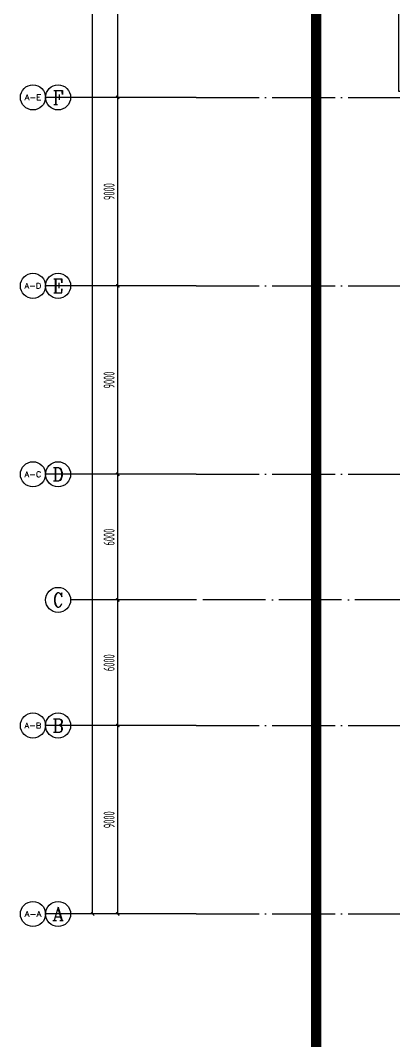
# Model space of a CAD drawing. Extents: x -473190 to 2138458, y -81875 to 2633646.
# Drawn here: x -103606 to -85780, y -52236 to -3513 of the extents above; entities that cross this region are included whole.
import ezdxf
from ezdxf.enums import TextEntityAlignment as Align

# ---------------------------------------------------------------- set-up
doc = ezdxf.new("R2010")
doc.units = 0
doc.header["$LTSCALE"] = 1000
for name, pattern in [('ACAD_ISO05W100', [34, 24, -3, 0.5, -3, 0.5, -3]), ('DASH', [0.35, 0.25, -0.1]), ('DOTE', [2.42, 2, -0.2, 0.02, -0.2])]:
    doc.linetypes.add(name, pattern=pattern)
for name, color, linetype in [('A-REDLINE', 1, 'ACAD_ISO05W100'), ('A-SPACE_SHAR', 4, 'Continuous'), ('AXIS', 3, 'Continuous'), ('AXIS_TEXT', 7, 'Continuous'), ('DOTE', 1, 'DOTE'), ('雨棚投影', 147, 'Continuous')]:
    doc.layers.add(name, color=color, linetype=linetype)
doc.styles.add('_TCH_AXIS', font='COMPLEX', dxfattribs={"bigfont": 'GBCBIG'})
doc.styles.add('_TCH_DIM_T3', font='tssdeng.shx', dxfattribs={"width": 0.564706, "bigfont": '@@@tssdchn.shx'})
doc.styles.add('COMPLEX', font='COMPLEX.shx', dxfattribs={"width": 0.65})
doc.dimstyles.new('_TCH_ARCH&&150', dxfattribs={"dimtxt": 525, "dimasz": 150, "dimexe": 375, "dimexo": 450, "dimgap": 150, "dimtad": 1, "dimdec": 0, "dimzin": 0, "dimdsep": 46, "dimtxsty": '_TCH_DIM_T3', "dimblk": 'ARCHTICK', "dimcen": 0.09, "dimclrt": 7, "dimazin": 2, "dimtfac": 1, "dimtdec": 0, "dimtix": 1, "dimtmove": 2, "dimatfit": 3, "dimfxl": 0, "dimtolj": 1, "dimtzin": 0, "dimarcsym": 0})

# ---------------------------------------------------------------- blocks, each defined once
blk = doc.blocks.new('_AXISO')
blk.add_circle((0, 0), 0.5)
at = {"layer": 'AXIS_TEXT', "style": 'COMPLEX', "width": 1.041667}
blk.add_attdef('A', text='', height=0.56, dxfattribs=at).set_placement((-0.25, -0.28), (0.25, -0.28), align=Align.FIT)
blk = doc.blocks.new('_ArchTick')
at = {"color": 0, "linetype": 'ByBlock', "const_width": 0.4}
blk.add_lwpolyline([(-0.5, -0.5), (0.5, 0.5)], dxfattribs=at)
blk = doc.blocks.new('*D5322')
at = {"layer": 'AXIS', "color": 0, "lineweight": -2, "transparency": 16777216}
for p, q in [((-298298, -3257), (-303173, -3257)), ((-302798, -204257), (-302798, -3257)), ((-298298, -204257), (-303173, -204257))]:
    blk.add_line(p, q, dxfattribs=at)
at = {"layer": 'Defpoints', "color": 0, "transparency": 16777216}
for p in [(-302798, -3257), (-297848, -3257), (-297848, -204257)]:
    blk.add_point(p, dxfattribs=at)
at = {"layer": 'AXIS', "color": 0, "lineweight": -2, "transparency": 16777216, "xscale": 150, "yscale": 150, "zscale": 150}
for p, rotation in [((-302798, -3257), 90), ((-302798, -204257), 270)]:
    blk.add_blockref('_ArchTick', p, dxfattribs=dict(at, rotation=rotation))
at = {"layer": 'AXIS', "color": 7, "transparency": 16777216, "insert": (-303211, -103757), "char_height": 525, "attachment_point": 5, "rotation": 90, "style": '_TCH_DIM_T3'}
blk.add_mtext('\\A1;201000', dxfattribs=at)
blk = doc.blocks.new('*D5323')
at = {"layer": 'AXIS', "color": 0, "lineweight": -2, "transparency": 16777216}
for p, q in [((-298298, -195257), (-301973, -195257)), ((-301598, -204257), (-301598, -195257)), ((-298298, -204257), (-301973, -204257))]:
    blk.add_line(p, q, dxfattribs=at)
at = {"layer": 'Defpoints', "color": 0, "transparency": 16777216}
for p in [(-301598, -195257), (-297848, -195257), (-297848, -204257)]:
    blk.add_point(p, dxfattribs=at)
at = {"layer": 'AXIS', "color": 0, "lineweight": -2, "transparency": 16777216, "xscale": 150, "yscale": 150, "zscale": 150}
for p, rotation in [((-301598, -195257), 90), ((-301598, -204257), 270)]:
    blk.add_blockref('_ArchTick', p, dxfattribs=dict(at, rotation=rotation))
at = {"layer": 'AXIS', "color": 7, "transparency": 16777216, "insert": (-302011, -199757), "char_height": 525, "attachment_point": 5, "rotation": 90, "style": '_TCH_DIM_T3'}
blk.add_mtext('\\A1;9000', dxfattribs=at)
blk = doc.blocks.new('*D5324')
at = {"layer": 'AXIS', "color": 0, "lineweight": -2, "transparency": 16777216}
for p, q in [((-298298, -189257), (-301973, -189257)), ((-301598, -195257), (-301598, -189257)), ((-298298, -195257), (-301973, -195257))]:
    blk.add_line(p, q, dxfattribs=at)
at = {"layer": 'Defpoints', "color": 0, "transparency": 16777216}
for p in [(-301598, -189257), (-297848, -189257), (-297848, -195257)]:
    blk.add_point(p, dxfattribs=at)
at = {"layer": 'AXIS', "color": 0, "lineweight": -2, "transparency": 16777216, "xscale": 150, "yscale": 150, "zscale": 150}
for p, rotation in [((-301598, -189257), 90), ((-301598, -195257), 270)]:
    blk.add_blockref('_ArchTick', p, dxfattribs=dict(at, rotation=rotation))
at = {"layer": 'AXIS', "color": 7, "transparency": 16777216, "insert": (-302011, -192257), "char_height": 525, "attachment_point": 5, "rotation": 90, "style": '_TCH_DIM_T3'}
blk.add_mtext('\\A1;6000', dxfattribs=at)
blk = doc.blocks.new('*D5325')
at = {"layer": 'AXIS', "color": 0, "lineweight": -2, "transparency": 16777216}
for p, q in [((-298298, -183257), (-301973, -183257)), ((-301598, -189257), (-301598, -183257)), ((-298298, -189257), (-301973, -189257))]:
    blk.add_line(p, q, dxfattribs=at)
at = {"layer": 'Defpoints', "color": 0, "transparency": 16777216}
for p in [(-301598, -183257), (-297848, -183257), (-297848, -189257)]:
    blk.add_point(p, dxfattribs=at)
at = {"layer": 'AXIS', "color": 0, "lineweight": -2, "transparency": 16777216, "xscale": 150, "yscale": 150, "zscale": 150}
for p, rotation in [((-301598, -183257), 90), ((-301598, -189257), 270)]:
    blk.add_blockref('_ArchTick', p, dxfattribs=dict(at, rotation=rotation))
at = {"layer": 'AXIS', "color": 7, "transparency": 16777216, "insert": (-302011, -186257), "char_height": 525, "attachment_point": 5, "rotation": 90, "style": '_TCH_DIM_T3'}
blk.add_mtext('\\A1;6000', dxfattribs=at)
blk = doc.blocks.new('*D5326')
at = {"layer": 'AXIS', "color": 0, "lineweight": -2, "transparency": 16777216}
for p, q in [((-298298, -174257), (-301973, -174257)), ((-301598, -183257), (-301598, -174257)), ((-298298, -183257), (-301973, -183257))]:
    blk.add_line(p, q, dxfattribs=at)
at = {"layer": 'Defpoints', "color": 0, "transparency": 16777216}
for p in [(-301598, -174257), (-297848, -174257), (-297848, -183257)]:
    blk.add_point(p, dxfattribs=at)
at = {"layer": 'AXIS', "color": 0, "lineweight": -2, "transparency": 16777216, "xscale": 150, "yscale": 150, "zscale": 150}
for p, rotation in [((-301598, -174257), 90), ((-301598, -183257), 270)]:
    blk.add_blockref('_ArchTick', p, dxfattribs=dict(at, rotation=rotation))
at = {"layer": 'AXIS', "color": 7, "transparency": 16777216, "insert": (-302011, -178757), "char_height": 525, "attachment_point": 5, "rotation": 90, "style": '_TCH_DIM_T3'}
blk.add_mtext('\\A1;9000', dxfattribs=at)
blk = doc.blocks.new('*D5327')
at = {"layer": 'AXIS', "color": 0, "lineweight": -2, "transparency": 16777216}
for p, q in [((-298298, -165257), (-301973, -165257)), ((-301598, -174257), (-301598, -165257)), ((-298298, -174257), (-301973, -174257))]:
    blk.add_line(p, q, dxfattribs=at)
at = {"layer": 'Defpoints', "color": 0, "transparency": 16777216}
for p in [(-301598, -165257), (-297848, -165257), (-297848, -174257)]:
    blk.add_point(p, dxfattribs=at)
at = {"layer": 'AXIS', "color": 0, "lineweight": -2, "transparency": 16777216, "xscale": 150, "yscale": 150, "zscale": 150}
for p, rotation in [((-301598, -165257), 90), ((-301598, -174257), 270)]:
    blk.add_blockref('_ArchTick', p, dxfattribs=dict(at, rotation=rotation))
at = {"layer": 'AXIS', "color": 7, "transparency": 16777216, "insert": (-302011, -169757), "char_height": 525, "attachment_point": 5, "rotation": 90, "style": '_TCH_DIM_T3'}
blk.add_mtext('\\A1;9000', dxfattribs=at)
blk = doc.blocks.new('*D5328')
at = {"layer": 'AXIS', "color": 0, "lineweight": -2, "transparency": 16777216}
for p, q in [((-298298, -156257), (-301973, -156257)), ((-301598, -165257), (-301598, -156257)), ((-298298, -165257), (-301973, -165257))]:
    blk.add_line(p, q, dxfattribs=at)
at = {"layer": 'Defpoints', "color": 0, "transparency": 16777216}
for p in [(-301598, -156257), (-297848, -156257), (-297848, -165257)]:
    blk.add_point(p, dxfattribs=at)
at = {"layer": 'AXIS', "color": 0, "lineweight": -2, "transparency": 16777216, "xscale": 150, "yscale": 150, "zscale": 150}
for p, rotation in [((-301598, -156257), 90), ((-301598, -165257), 270)]:
    blk.add_blockref('_ArchTick', p, dxfattribs=dict(at, rotation=rotation))
at = {"layer": 'AXIS', "color": 7, "transparency": 16777216, "insert": (-302011, -160757), "char_height": 525, "attachment_point": 5, "rotation": 90, "style": '_TCH_DIM_T3'}
blk.add_mtext('\\A1;9000', dxfattribs=at)
blk = doc.blocks.new('*D5409')
at = {"layer": 'AXIS', "color": 0, "lineweight": -2, "transparency": 16777216}
for p, q in [((-298298, 4193), (-303173, 4193)), ((-302798, -204257), (-302798, 4193)), ((-298298, -204257), (-303173, -204257))]:
    blk.add_line(p, q, dxfattribs=at)
at = {"layer": 'Defpoints', "color": 0, "transparency": 16777216}
for p in [(-302798, 4193), (-297848, 4193), (-297848, -204257)]:
    blk.add_point(p, dxfattribs=at)
at = {"layer": 'AXIS', "color": 0, "lineweight": -2, "transparency": 16777216, "xscale": 150, "yscale": 150, "zscale": 150}
for p, rotation in [((-302798, 4193), 90), ((-302798, -204257), 270)]:
    blk.add_blockref('_ArchTick', p, dxfattribs=dict(at, rotation=rotation))
at = {"layer": 'AXIS', "color": 7, "transparency": 16777216, "insert": (-303211, -100032), "char_height": 525, "attachment_point": 5, "rotation": 90, "style": '_TCH_DIM_T3'}
blk.add_mtext('\\A1;208450', dxfattribs=at)
blk = doc.blocks.new('*D5410')
at = {"layer": 'AXIS', "color": 0, "lineweight": -2, "transparency": 16777216}
for p, q in [((-298298, -195257), (-301973, -195257)), ((-301598, -204257), (-301598, -195257)), ((-298298, -204257), (-301973, -204257))]:
    blk.add_line(p, q, dxfattribs=at)
at = {"layer": 'Defpoints', "color": 0, "transparency": 16777216}
for p in [(-301598, -195257), (-297848, -195257), (-297848, -204257)]:
    blk.add_point(p, dxfattribs=at)
at = {"layer": 'AXIS', "color": 0, "lineweight": -2, "transparency": 16777216, "xscale": 150, "yscale": 150, "zscale": 150}
for p, rotation in [((-301598, -195257), 90), ((-301598, -204257), 270)]:
    blk.add_blockref('_ArchTick', p, dxfattribs=dict(at, rotation=rotation))
at = {"layer": 'AXIS', "color": 7, "transparency": 16777216, "insert": (-302011, -199757), "char_height": 525, "attachment_point": 5, "rotation": 90, "style": '_TCH_DIM_T3'}
blk.add_mtext('\\A1;9000', dxfattribs=at)
blk = doc.blocks.new('*D5411')
at = {"layer": 'AXIS', "color": 0, "lineweight": -2, "transparency": 16777216}
for p, q in [((-298298, -189257), (-301973, -189257)), ((-301598, -195257), (-301598, -189257)), ((-298298, -195257), (-301973, -195257))]:
    blk.add_line(p, q, dxfattribs=at)
at = {"layer": 'Defpoints', "color": 0, "transparency": 16777216}
for p in [(-301598, -189257), (-297848, -189257), (-297848, -195257)]:
    blk.add_point(p, dxfattribs=at)
at = {"layer": 'AXIS', "color": 0, "lineweight": -2, "transparency": 16777216, "xscale": 150, "yscale": 150, "zscale": 150}
for p, rotation in [((-301598, -189257), 90), ((-301598, -195257), 270)]:
    blk.add_blockref('_ArchTick', p, dxfattribs=dict(at, rotation=rotation))
at = {"layer": 'AXIS', "color": 7, "transparency": 16777216, "insert": (-302011, -192257), "char_height": 525, "attachment_point": 5, "rotation": 90, "style": '_TCH_DIM_T3'}
blk.add_mtext('\\A1;6000', dxfattribs=at)
blk = doc.blocks.new('*D5412')
at = {"layer": 'AXIS', "color": 0, "lineweight": -2, "transparency": 16777216}
for p, q in [((-298298, -183257), (-301973, -183257)), ((-301598, -189257), (-301598, -183257)), ((-298298, -189257), (-301973, -189257))]:
    blk.add_line(p, q, dxfattribs=at)
at = {"layer": 'Defpoints', "color": 0, "transparency": 16777216}
for p in [(-301598, -183257), (-297848, -183257), (-297848, -189257)]:
    blk.add_point(p, dxfattribs=at)
at = {"layer": 'AXIS', "color": 0, "lineweight": -2, "transparency": 16777216, "xscale": 150, "yscale": 150, "zscale": 150}
for p, rotation in [((-301598, -183257), 90), ((-301598, -189257), 270)]:
    blk.add_blockref('_ArchTick', p, dxfattribs=dict(at, rotation=rotation))
at = {"layer": 'AXIS', "color": 7, "transparency": 16777216, "insert": (-302011, -186257), "char_height": 525, "attachment_point": 5, "rotation": 90, "style": '_TCH_DIM_T3'}
blk.add_mtext('\\A1;6000', dxfattribs=at)
blk = doc.blocks.new('*D5413')
at = {"layer": 'AXIS', "color": 0, "lineweight": -2, "transparency": 16777216}
for p, q in [((-298298, -174257), (-301973, -174257)), ((-301598, -183257), (-301598, -174257)), ((-298298, -183257), (-301973, -183257))]:
    blk.add_line(p, q, dxfattribs=at)
at = {"layer": 'Defpoints', "color": 0, "transparency": 16777216}
for p in [(-301598, -174257), (-297848, -174257), (-297848, -183257)]:
    blk.add_point(p, dxfattribs=at)
at = {"layer": 'AXIS', "color": 0, "lineweight": -2, "transparency": 16777216, "xscale": 150, "yscale": 150, "zscale": 150}
for p, rotation in [((-301598, -174257), 90), ((-301598, -183257), 270)]:
    blk.add_blockref('_ArchTick', p, dxfattribs=dict(at, rotation=rotation))
at = {"layer": 'AXIS', "color": 7, "transparency": 16777216, "insert": (-302011, -178757), "char_height": 525, "attachment_point": 5, "rotation": 90, "style": '_TCH_DIM_T3'}
blk.add_mtext('\\A1;9000', dxfattribs=at)
blk = doc.blocks.new('*D5414')
at = {"layer": 'AXIS', "color": 0, "lineweight": -2, "transparency": 16777216}
for p, q in [((-298298, -165257), (-301973, -165257)), ((-301598, -174257), (-301598, -165257)), ((-298298, -174257), (-301973, -174257))]:
    blk.add_line(p, q, dxfattribs=at)
at = {"layer": 'Defpoints', "color": 0, "transparency": 16777216}
for p in [(-301598, -165257), (-297848, -165257), (-297848, -174257)]:
    blk.add_point(p, dxfattribs=at)
at = {"layer": 'AXIS', "color": 0, "lineweight": -2, "transparency": 16777216, "xscale": 150, "yscale": 150, "zscale": 150}
for p, rotation in [((-301598, -165257), 90), ((-301598, -174257), 270)]:
    blk.add_blockref('_ArchTick', p, dxfattribs=dict(at, rotation=rotation))
at = {"layer": 'AXIS', "color": 7, "transparency": 16777216, "insert": (-302011, -169757), "char_height": 525, "attachment_point": 5, "rotation": 90, "style": '_TCH_DIM_T3'}
blk.add_mtext('\\A1;9000', dxfattribs=at)
blk = doc.blocks.new('*D5415')
at = {"layer": 'AXIS', "color": 0, "lineweight": -2, "transparency": 16777216}
for p, q in [((-298298, -156257), (-301973, -156257)), ((-301598, -165257), (-301598, -156257)), ((-298298, -165257), (-301973, -165257))]:
    blk.add_line(p, q, dxfattribs=at)
at = {"layer": 'Defpoints', "color": 0, "transparency": 16777216}
for p in [(-301598, -156257), (-297848, -156257), (-297848, -165257)]:
    blk.add_point(p, dxfattribs=at)
at = {"layer": 'AXIS', "color": 0, "lineweight": -2, "transparency": 16777216, "xscale": 150, "yscale": 150, "zscale": 150}
for p, rotation in [((-301598, -156257), 90), ((-301598, -165257), 270)]:
    blk.add_blockref('_ArchTick', p, dxfattribs=dict(at, rotation=rotation))
at = {"layer": 'AXIS', "color": 7, "transparency": 16777216, "insert": (-302011, -160757), "char_height": 525, "attachment_point": 5, "rotation": 90, "style": '_TCH_DIM_T3'}
blk.add_mtext('\\A1;9000', dxfattribs=at)
blk = doc.blocks.new('A$C24876B27')
at = {"layer": 'A-SPACE_SHAR'}
for p, q in [((0.412, 17.195), (-7.112, 4.081)), ((7.611, 13.064), (0.412, 17.195)), ((0.672, 17.045), (-6.852, 3.931)), ((-3.513, 2.015), (4.011, 15.129)), ((7.351, 13.213), (-0.173, 0.1)), ((7.611, 13.064), (0.087, -0.05)), ((-7.112, 4.081), (0.087, -0.05))]:
    blk.add_line(p, q, dxfattribs=at)
for points in [[(0.239, 16.292), (1.446, 16.601)], [(-0.258, 15.424), (2.336, 16.09)], [(-0.756, 14.557), (3.227, 15.579)], [(-1.254, 13.689), (3.952, 15.026), (5.425, 9.858)], [(4.796, 14.679), (5.923, 10.725)], [(-1.751, 12.822), (3.454, 14.159), (4.927, 8.99)], [(5.686, 14.168), (6.42, 11.592)], [(6.577, 13.657), (6.918, 12.46)], [(-2.249, 11.955), (2.957, 13.291), (4.43, 8.123)], [(-2.747, 11.087), (2.459, 12.424), (3.932, 7.255)], [(-3.244, 10.22), (1.961, 11.557), (3.435, 6.388)], [(-3.742, 9.353), (1.464, 10.689), (2.937, 5.521)], [(-4.24, 8.485), (0.966, 9.822), (2.439, 4.653)], [(-4.737, 7.618), (0.468, 8.955), (1.942, 3.786)], [(-5.235, 6.75), (-0.029, 8.087), (1.444, 2.918)], [(-5.733, 5.883), (-0.527, 7.22), (0.946, 2.051)], [(-6.23, 5.016), (-1.025, 6.352), (0.449, 1.184)], [(-6.728, 4.148), (-1.522, 5.485), (-0.049, 0.316)], [(-6.202, 3.558), (-2.02, 4.618), (-0.824, 0.473)], [(-5.334, 3.061), (-2.518, 3.75), (-1.691, 0.97)], [(-4.467, 2.563), (-3.015, 2.883), (-2.559, 1.468)]]:
    blk.add_lwpolyline(points, dxfattribs=at)
blk = doc.blocks.new('A$C4F5A101F')
at = {"layer": 'AXIS'}
for p, q in [((-297848.4, -165257.4), (-305048.4, -165257.4)), ((-297848.4, -165257.4), (-303848.4, -165257.4)), ((-297848.4, -174257.4), (-305048.4, -174257.4)), ((-297848.4, -174257.4), (-303848.4, -174257.4)), ((-297848.4, -183257.4), (-305048.4, -183257.4)), ((-297848.4, -183257.4), (-303848.4, -183257.4)), ((-297848.4, -189257.4), (-303848.4, -189257.4)), ((-297848.4, -195257.4), (-305048.4, -195257.4)), ((-297848.4, -195257.4), (-303848.4, -195257.4)), ((-297848.4, -204257.4), (-305048.4, -204257.4)), ((-297848.4, -204257.4), (-303848.4, -204257.4))]:
    blk.add_line(p, q, dxfattribs=at)
at = {"layer": 'DOTE', "color": 16, "linetype": 'DOTE', "ltscale": 1.5}
for p, q in [((-297848.4, -165257.4), (-173939.7, -165257.4)), ((-297848.4, -174257.4), (-173939.7, -174257.4)), ((-297848.4, -183257.4), (-173939.7, -183257.4)), ((-297848.4, -195257.4), (-173939.7, -195257.4)), ((-297848.4, -204257.4), (-173939.7, -204257.4))]:
    blk.add_line(p, q, dxfattribs=at)
at = {"layer": 'DOTE', "color": 127, "linetype": 'DOTE', "ltscale": 1.5}
blk.add_line((-167489.7, -189257.4), (-297848.4, -189257.4), dxfattribs=at)
at = {"layer": 'AXIS'}
ref = blk.add_blockref('_AXISO', (-305648.4, -165257.4), dxfattribs=dict(at, xscale=1200, yscale=1200, zscale=1200))
ref.add_attrib('A', 'A-E', dxfattribs={"layer": 'AXIS_TEXT', "height": 265.63, "style": '_TCH_AXIS'}).set_placement((-306046.8, -165390.2), (-305249.9, -165390.2), align=Align.FIT)
ref = blk.add_blockref('_AXISO', (-304448.4, -165257.4), dxfattribs=dict(at, xscale=1200, yscale=1200, zscale=1200))
ref.add_attrib('A', 'F', dxfattribs={"layer": 'AXIS_TEXT', "height": 668.2, "style": '_TCH_AXIS'}).set_placement((-304702.9, -165591.5), (-304193.8, -165591.5), align=Align.FIT)
ref = blk.add_blockref('_AXISO', (-305648.4, -174257.4), dxfattribs=dict(at, xscale=1200, yscale=1200, zscale=1200))
ref.add_attrib('A', 'A-D', dxfattribs={"layer": 'AXIS_TEXT', "height": 261.89, "style": '_TCH_AXIS'}).set_placement((-306047.4, -174388.3), (-305249.3, -174388.3), align=Align.FIT)
ref = blk.add_blockref('_AXISO', (-304448.4, -174257.4), dxfattribs=dict(at, xscale=1200, yscale=1200, zscale=1200))
ref.add_attrib('A', 'E', dxfattribs={"layer": 'AXIS_TEXT', "height": 668.2, "style": '_TCH_AXIS'}).set_placement((-304702.9, -174591.5), (-304193.8, -174591.5), align=Align.FIT)
ref = blk.add_blockref('_AXISO', (-305648.4, -183257.4), dxfattribs=dict(at, xscale=1200, yscale=1200, zscale=1200))
ref.add_attrib('A', 'A-C', dxfattribs={"layer": 'AXIS_TEXT', "height": 269.48, "style": '_TCH_AXIS'}).set_placement((-306046.2, -183392.1), (-305250.6, -183392.1), align=Align.FIT)
ref = blk.add_blockref('_AXISO', (-304448.4, -183257.4), dxfattribs=dict(at, xscale=1200, yscale=1200, zscale=1200))
ref.add_attrib('A', 'D', dxfattribs={"layer": 'AXIS_TEXT', "height": 652.9, "style": '_TCH_AXIS'}).set_placement((-304712.6, -183583.8), (-304184.1, -183583.8), align=Align.FIT)
ref = blk.add_blockref('_AXISO', (-304448.4, -189257.4), dxfattribs=dict(at, xscale=1200, yscale=1200, zscale=1200))
ref.add_attrib('A', 'C', dxfattribs={"layer": 'AXIS_TEXT', "height": 683.5, "style": '_TCH_AXIS'}).set_placement((-304692.5, -189599.2), (-304204.3, -189599.2), align=Align.FIT)
ref = blk.add_blockref('_AXISO', (-305648.4, -195257.4), dxfattribs=dict(at, xscale=1200, yscale=1200, zscale=1200))
ref.add_attrib('A', 'A-B', dxfattribs={"layer": 'AXIS_TEXT', "height": 261.89, "style": '_TCH_AXIS'}).set_placement((-306047.4, -195388.3), (-305249.3, -195388.3), align=Align.FIT)
ref = blk.add_blockref('_AXISO', (-304448.4, -195257.4), dxfattribs=dict(at, xscale=1200, yscale=1200, zscale=1200))
ref.add_attrib('A', 'B', dxfattribs={"layer": 'AXIS_TEXT', "height": 652.9, "style": '_TCH_AXIS'}).set_placement((-304712.6, -195583.8), (-304184.1, -195583.8), align=Align.FIT)
ref = blk.add_blockref('_AXISO', (-305648.4, -204257.4), dxfattribs=dict(at, xscale=1200, yscale=1200, zscale=1200))
ref.add_attrib('A', 'A-A', dxfattribs={"layer": 'AXIS_TEXT', "height": 258.24, "style": '_TCH_AXIS'}).set_placement((-306048, -204386.5), (-305248.7, -204386.5), align=Align.FIT)
ref = blk.add_blockref('_AXISO', (-304448.4, -204257.4), dxfattribs=dict(at, xscale=1200, yscale=1200, zscale=1200))
ref.add_attrib('A', 'A', dxfattribs={"layer": 'AXIS_TEXT', "height": 637.8, "style": '_TCH_AXIS'}).set_placement((-304721.7, -204576.3), (-304175, -204576.3), align=Align.FIT)
for p1, p2, distance, picture, middle in [((-297848.4, -204257.4), (-297848.4, 4192.6), 4950, '*D5409', (-303210.9, -100032.4)), ((-297848.4, -204257.4), (-297848.4, -3257.4), 4950, '*D5322', (-303210.9, -103757.4)), ((-297848.4, -165257.4), (-297848.4, -156257.4), 3750, '*D5328', (-302010.9, -160757.4)), ((-297848.4, -165257.4), (-297848.4, -156257.4), 3750, '*D5415', (-302010.9, -160757.4)), ((-297848.4, -174257.4), (-297848.4, -165257.4), 3750, '*D5327', (-302010.9, -169757.4)), ((-297848.4, -174257.4), (-297848.4, -165257.4), 3750, '*D5414', (-302010.9, -169757.4)), ((-297848.4, -183257.4), (-297848.4, -174257.4), 3750, '*D5326', (-302010.9, -178757.4)), ((-297848.4, -183257.4), (-297848.4, -174257.4), 3750, '*D5413', (-302010.9, -178757.4)), ((-297848.4, -189257.4), (-297848.4, -183257.4), 3750, '*D5325', (-302010.9, -186257.4)), ((-297848.4, -189257.4), (-297848.4, -183257.4), 3750, '*D5412', (-302010.9, -186257.4)), ((-297848.4, -195257.4), (-297848.4, -189257.4), 3750, '*D5324', (-302010.9, -192257.4)), ((-297848.4, -195257.4), (-297848.4, -189257.4), 3750, '*D5411', (-302010.9, -192257.4)), ((-297848.4, -204257.4), (-297848.4, -195257.4), 3750, '*D5323', (-302010.9, -199757.4)), ((-297848.4, -204257.4), (-297848.4, -195257.4), 3750, '*D5410', (-302010.9, -199757.4))]:
    dim = blk.add_aligned_dim(p1=p1, p2=p2, distance=distance, dimstyle='_TCH_ARCH&&150', dxfattribs=at)
    dim.commit()
    dim.dimension.update_dxf_attribs({"geometry": picture, "text_midpoint": middle})

msp = doc.modelspace()

# ---------------------------------------------------------------- linework, layer by layer
at = {"layer": 'A-REDLINE', "const_width": 500, "flags": 128}
msp.add_lwpolyline([(-89481.4, 187228.8), (-75385.8, 185854.4), (-61257.6, 184872), (-47107.5, 184282.2), (-32946.4, 184085.6), (42633, 184085.6), (118212.3, 184085.6), (125682.3, 183899.5), (133133.8, 183341.6), (140548.2, 182413.3), (147907.2, 181116.9), (155192.5, 179455.7), (162386.1, 177433.7), (169470, 175056), (176426.7, 172328.4), (183239, 169257.8), (189889.9, 165851.8), (196362.9, 162118.7), (202642, 158068), (131057.9, 79413.7), (59473.8, 759.5), (-12110.3, -77894.8), (-89481.4, -55567.9), (-89481.4, 65830.4)], close=True, dxfattribs=at)

# ---------------------------------------------------------------- block references
at = {"xscale": 1000, "yscale": 1000, "zscale": 1000, "rotation": 29.84476659675438}
msp.add_blockref('A$C24876B27', (-77347.7, -6889.4, 0), dxfattribs=at)
at = {"layer": '雨棚投影', "linetype": 'DASH', "lineweight": -3, "ltscale": 2}
msp.add_blockref('A$C4F5A101F', (202642, 158068), dxfattribs=at)

doc.saveas('drawing.dxf')
